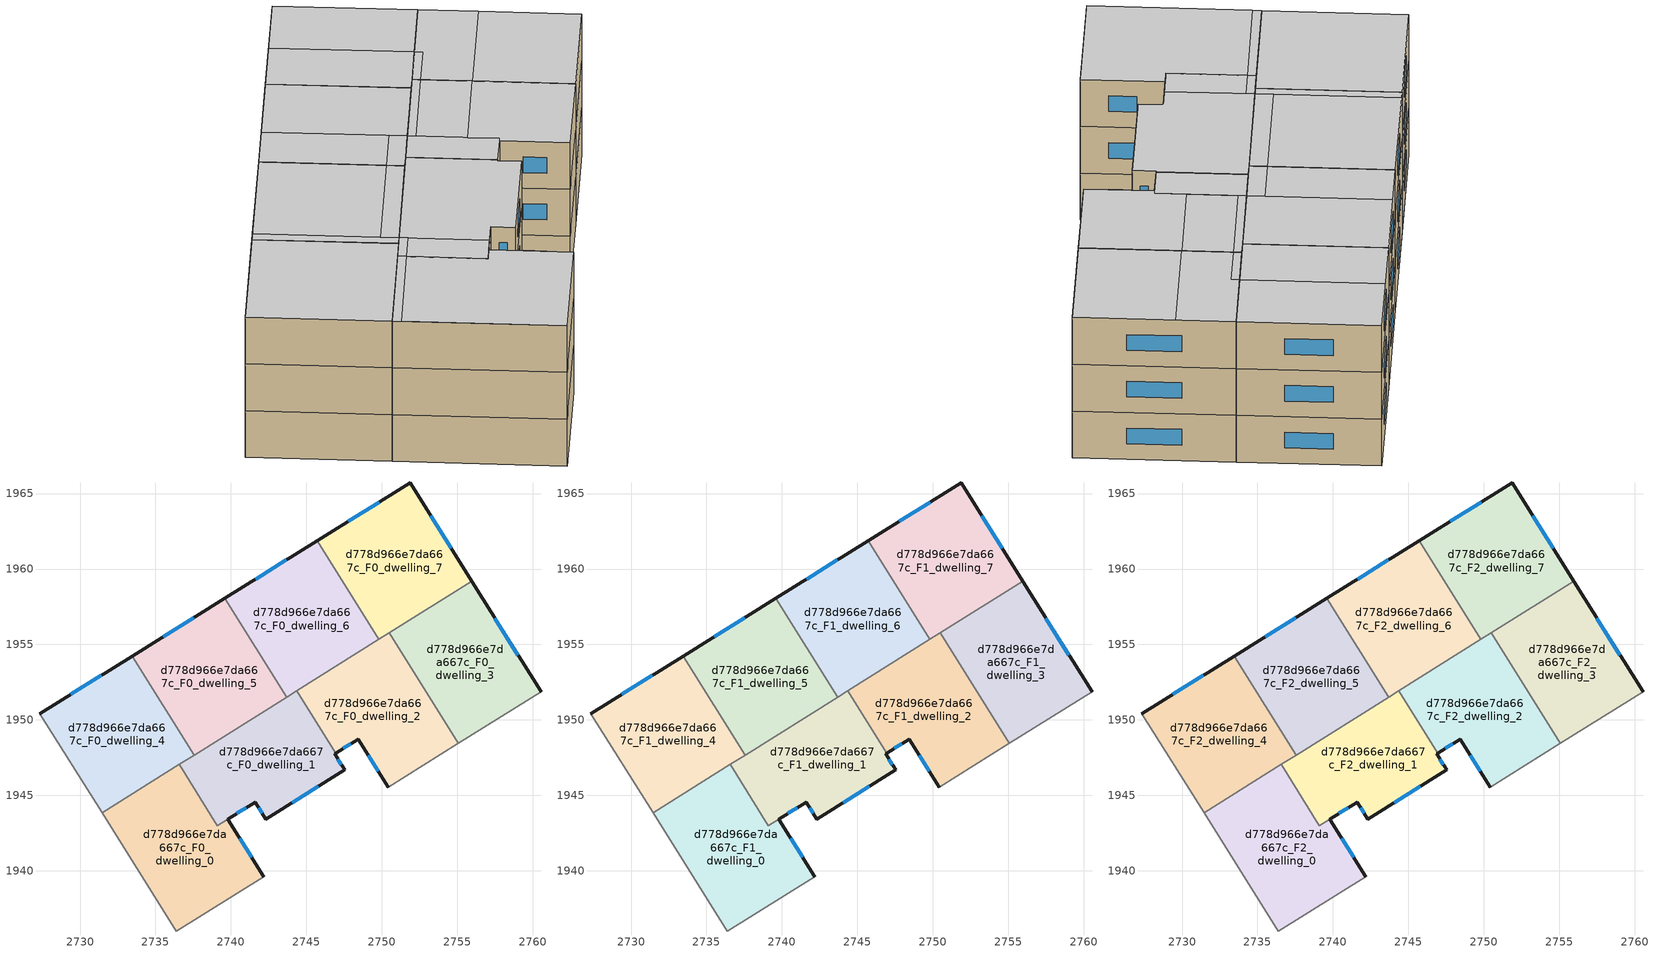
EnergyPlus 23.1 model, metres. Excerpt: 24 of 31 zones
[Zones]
d778d966e7da667c_F0_dwelling_0
 floor ground (EU_floor_Construction): 2739.8,1943.42 2742.18,1939.61 2736.38,1936 2731.47,1943.85 2736.57,1947.04 2739.11,1942.99 z0
 wall outside (EU_wall_Construction): 2742.18,1939.61 2739.8,1943.42 z0:3
 wall adiabatic (EU_wall_Construction): 2731.47,1943.85 2736.38,1936 2742.18,1939.61 z0:3
 wall to d778d966e7da667c_F0_dwelling_1 (EU_wall_Construction): 2739.8,1943.42 2739.11,1942.99 2736.57,1947.04 z0:3
 wall to d778d966e7da667c_F0_dwelling_4 (EU_wall_Construction): 2736.57,1947.04 2731.47,1943.85 z0:3
 window (EU_Window_Construction): 2741.39,1940.88 2740.59,1942.15 z1:2
d778d966e7da667c_F0_dwelling_1
 floor ground (EU_floor_Construction): 2744.36,1951.92 2746.95,1947.79 2746.87,1947.75 2747.54,1946.68 2742.31,1943.42 2741.61,1944.55 2739.11,1942.99 2736.57,1947.04 z0
 wall outside (EU_wall_Construction): 2739.8,1943.42 2741.61,1944.55 2742.31,1943.42 2747.54,1946.68 2746.87,1947.75 2746.95,1947.79 z0:3
 wall to d778d966e7da667c_F0_dwelling_2 (EU_wall_Construction): 2746.95,1947.79 2744.36,1951.92 z0:3
 wall to d778d966e7da667c_F0_dwelling_5 (EU_wall_Construction): 2743.69,1951.5 2737.57,1947.67 z0:3
 wall to d778d966e7da667c_F0_dwelling_4 (EU_wall_Construction): 2737.57,1947.67 2736.57,1947.04 z0:3
 wall to d778d966e7da667c_F0_dwelling_6 (EU_wall_Construction): 2744.36,1951.92 2743.69,1951.5 z0:3
 window (EU_Window_Construction): 2747.32,1947.03 2747.1,1947.39 / 2744.06,1944.51 2745.8,1945.59 / 2741.84,1944.18 2742.08,1943.8 / 2740.4,1943.8 2741.01,1944.18 z1:2
d778d966e7da667c_F0_dwelling_2
 floor ground (EU_floor_Construction): 2750.49,1955.76 2755.08,1948.44 2750.43,1945.55 2748.44,1948.72 2746.95,1947.79 2744.36,1951.92 z0
 wall outside (EU_wall_Construction): 2746.95,1947.79 2748.44,1948.72 2750.43,1945.55 z0:3
 wall to d778d966e7da667c_F0_dwelling_3 (EU_wall_Construction): 2755.08,1948.44 2750.49,1955.76 z0:3
 wall adiabatic (EU_wall_Construction): 2750.43,1945.55 2755.08,1948.44 z0:3
 wall to d778d966e7da667c_F0_dwelling_6 (EU_wall_Construction): 2749.82,1955.34 2744.36,1951.92 z0:3
 wall to d778d966e7da667c_F0_dwelling_7 (EU_wall_Construction): 2750.49,1955.76 2749.82,1955.34 z0:3
 window (EU_Window_Construction): 2749.11,1947.67 2749.77,1946.61 / 2747.44,1948.1 2747.94,1948.41 z1:2
d778d966e7da667c_F0_dwelling_3
 floor ground (EU_floor_Construction): 2755.97,1959.19 2760.56,1951.85 2755.08,1948.44 2750.49,1955.76 z0
 wall outside (EU_wall_Construction): 2760.56,1951.85 2755.97,1959.19 z0:3
 wall adiabatic (EU_wall_Construction): 2755.08,1948.44 2760.56,1951.85 z0:3
 wall to d778d966e7da667c_F0_dwelling_7 (EU_wall_Construction): 2755.97,1959.19 2750.49,1955.76 z0:3
 window (EU_Window_Construction): 2759.03,1954.29 2757.5,1956.74 z1:2
d778d966e7da667c_F0_dwelling_4
 floor ground (EU_floor_Construction): 2733.46,1954.23 2737.57,1947.67 2731.47,1943.85 2727.35,1950.42 z0
 wall outside (EU_wall_Construction): 2733.46,1954.23 2727.35,1950.42 z0:3
 wall adiabatic (EU_wall_Construction): 2727.35,1950.42 2731.47,1943.85 z0:3
 wall to d778d966e7da667c_F0_dwelling_5 (EU_wall_Construction): 2737.57,1947.67 2733.46,1954.23 z0:3
 window (EU_Window_Construction): 2731.42,1952.96 2729.39,1951.69 z1:2
d778d966e7da667c_F0_dwelling_5
 floor ground (EU_floor_Construction): 2739.59,1958.05 2743.69,1951.5 2737.57,1947.67 2733.46,1954.23 z0
 wall outside (EU_wall_Construction): 2739.59,1958.05 2733.46,1954.23 z0:3
 wall to d778d966e7da667c_F0_dwelling_6 (EU_wall_Construction): 2743.69,1951.5 2739.59,1958.05 z0:3
 window (EU_Window_Construction): 2737.55,1956.78 2735.5,1955.5 z1:2
d778d966e7da667c_F0_dwelling_6
 floor ground (EU_floor_Construction): 2745.73,1961.87 2749.82,1955.34 2743.69,1951.5 2739.59,1958.05 z0
 wall outside (EU_wall_Construction): 2745.73,1961.87 2739.59,1958.05 z0:3
 wall to d778d966e7da667c_F0_dwelling_7 (EU_wall_Construction): 2749.82,1955.34 2745.73,1961.87 z0:3
 window (EU_Window_Construction): 2743.68,1960.6 2741.63,1959.32 z1:2
d778d966e7da667c_F0_dwelling_7
 floor ground (EU_floor_Construction): 2751.88,1965.71 2755.97,1959.19 2749.82,1955.34 2745.73,1961.87 z0
 wall outside (EU_wall_Construction): 2755.97,1959.19 2751.88,1965.71 2745.73,1961.87 z0:3
 window (EU_Window_Construction): 2749.83,1964.43 2747.78,1963.15 / 2754.6,1961.36 2753.24,1963.53 z1:2
d778d966e7da667c_F1_dwelling_0
 floor to d778d966e7da667c_F0_dwelling_0 (EU_floor_Construction): 2739.8,1943.42 2742.18,1939.61 2736.38,1936 2731.47,1943.85 2736.57,1947.04 2739.11,1942.99 z3
 wall outside (EU_wall_Construction): 2742.18,1939.61 2739.8,1943.42 z3:6
 wall adiabatic (EU_wall_Construction): 2731.47,1943.85 2736.38,1936 2742.18,1939.61 z3:6
 wall to d778d966e7da667c_F1_dwelling_1 (EU_wall_Construction): 2739.8,1943.42 2739.11,1942.99 2736.57,1947.04 z3:6
 wall to d778d966e7da667c_F1_dwelling_4 (EU_wall_Construction): 2736.57,1947.04 2731.47,1943.85 z3:6
 window (EU_Window_Construction): 2741.39,1940.88 2740.59,1942.15 z4:5
d778d966e7da667c_F1_dwelling_1
 floor to d778d966e7da667c_F0_dwelling_1 (EU_floor_Construction): 2744.36,1951.92 2746.95,1947.79 2746.87,1947.75 2747.54,1946.68 2742.31,1943.42 2741.61,1944.55 2739.11,1942.99 2736.57,1947.04 z3
 wall outside (EU_wall_Construction): 2739.8,1943.42 2741.61,1944.55 2742.31,1943.42 2747.54,1946.68 2746.87,1947.75 2746.95,1947.79 z3:6
 wall to d778d966e7da667c_F1_dwelling_2 (EU_wall_Construction): 2746.95,1947.79 2744.36,1951.92 z3:6
 wall to d778d966e7da667c_F1_dwelling_5 (EU_wall_Construction): 2743.69,1951.5 2737.57,1947.67 z3:6
 wall to d778d966e7da667c_F1_dwelling_4 (EU_wall_Construction): 2737.57,1947.67 2736.57,1947.04 z3:6
 wall to d778d966e7da667c_F1_dwelling_6 (EU_wall_Construction): 2744.36,1951.92 2743.69,1951.5 z3:6
 window (EU_Window_Construction): 2747.32,1947.03 2747.1,1947.39 / 2744.06,1944.51 2745.8,1945.59 / 2741.84,1944.18 2742.08,1943.8 / 2740.4,1943.8 2741.01,1944.18 z4:5
d778d966e7da667c_F1_dwelling_2
 floor to d778d966e7da667c_F0_dwelling_2 (EU_floor_Construction): 2750.49,1955.76 2755.08,1948.44 2750.43,1945.55 2748.44,1948.72 2746.95,1947.79 2744.36,1951.92 z3
 wall outside (EU_wall_Construction): 2746.95,1947.79 2748.44,1948.72 2750.43,1945.55 z3:6
 wall to d778d966e7da667c_F1_dwelling_3 (EU_wall_Construction): 2755.08,1948.44 2750.49,1955.76 z3:6
 wall adiabatic (EU_wall_Construction): 2750.43,1945.55 2755.08,1948.44 z3:6
 wall to d778d966e7da667c_F1_dwelling_6 (EU_wall_Construction): 2749.82,1955.34 2744.36,1951.92 z3:6
 wall to d778d966e7da667c_F1_dwelling_7 (EU_wall_Construction): 2750.49,1955.76 2749.82,1955.34 z3:6
 window (EU_Window_Construction): 2749.11,1947.67 2749.77,1946.61 / 2747.44,1948.1 2747.94,1948.41 z4:5
d778d966e7da667c_F1_dwelling_3
 floor to d778d966e7da667c_F0_dwelling_3 (EU_floor_Construction): 2755.97,1959.19 2760.56,1951.85 2755.08,1948.44 2750.49,1955.76 z3
 wall outside (EU_wall_Construction): 2760.56,1951.85 2755.97,1959.19 z3:6
 wall adiabatic (EU_wall_Construction): 2755.08,1948.44 2760.56,1951.85 z3:6
 wall to d778d966e7da667c_F1_dwelling_7 (EU_wall_Construction): 2755.97,1959.19 2750.49,1955.76 z3:6
 window (EU_Window_Construction): 2759.03,1954.29 2757.5,1956.74 z4:5
d778d966e7da667c_F1_dwelling_4
 floor to d778d966e7da667c_F0_dwelling_4 (EU_floor_Construction): 2733.46,1954.23 2737.57,1947.67 2731.47,1943.85 2727.35,1950.42 z3
 wall outside (EU_wall_Construction): 2733.46,1954.23 2727.35,1950.42 z3:6
 wall adiabatic (EU_wall_Construction): 2727.35,1950.42 2731.47,1943.85 z3:6
 wall to d778d966e7da667c_F1_dwelling_5 (EU_wall_Construction): 2737.57,1947.67 2733.46,1954.23 z3:6
 window (EU_Window_Construction): 2731.42,1952.96 2729.39,1951.69 z4:5
d778d966e7da667c_F1_dwelling_5
 floor to d778d966e7da667c_F0_dwelling_5 (EU_floor_Construction): 2739.59,1958.05 2743.69,1951.5 2737.57,1947.67 2733.46,1954.23 z3
 wall outside (EU_wall_Construction): 2739.59,1958.05 2733.46,1954.23 z3:6
 wall to d778d966e7da667c_F1_dwelling_6 (EU_wall_Construction): 2743.69,1951.5 2739.59,1958.05 z3:6
 window (EU_Window_Construction): 2737.55,1956.78 2735.5,1955.5 z4:5
d778d966e7da667c_F1_dwelling_6
 floor to d778d966e7da667c_F0_dwelling_6 (EU_floor_Construction): 2745.73,1961.87 2749.82,1955.34 2743.69,1951.5 2739.59,1958.05 z3
 wall outside (EU_wall_Construction): 2745.73,1961.87 2739.59,1958.05 z3:6
 wall to d778d966e7da667c_F1_dwelling_7 (EU_wall_Construction): 2749.82,1955.34 2745.73,1961.87 z3:6
 window (EU_Window_Construction): 2743.68,1960.6 2741.63,1959.32 z4:5
d778d966e7da667c_F1_dwelling_7
 floor to d778d966e7da667c_F0_dwelling_7 (EU_floor_Construction): 2751.88,1965.71 2755.97,1959.19 2749.82,1955.34 2745.73,1961.87 z3
 wall outside (EU_wall_Construction): 2755.97,1959.19 2751.88,1965.71 2745.73,1961.87 z3:6
 window (EU_Window_Construction): 2749.83,1964.43 2747.78,1963.15 / 2754.6,1961.36 2753.24,1963.53 z4:5
d778d966e7da667c_F2_dwelling_0
 floor to d778d966e7da667c_F1_dwelling_0 (EU_floor_Construction): 2739.8,1943.42 2742.18,1939.61 2736.38,1936 2731.47,1943.85 2736.57,1947.04 2739.11,1942.99 z6
 wall outside (EU_wall_Construction): 2742.18,1939.61 2739.8,1943.42 z6:9
 wall adiabatic (EU_wall_Construction): 2731.47,1943.85 2736.38,1936 2742.18,1939.61 z6:9
 wall to d778d966e7da667c_F2_dwelling_1 (EU_wall_Construction): 2739.8,1943.42 2739.11,1942.99 2736.57,1947.04 z6:9
 wall to d778d966e7da667c_F2_dwelling_4 (EU_wall_Construction): 2736.57,1947.04 2731.47,1943.85 z6:9
 window (EU_Window_Construction): 2741.39,1940.88 2740.59,1942.15 z7:8
 ceiling to d778d966e7da667c_F3_dwelling_1 (EU_floor_Construction): 2742.18,1939.61 2739.8,1943.42 2739.11,1942.99 2736.84,1946.62 2731.73,1943.43 2736.38,1936 z9
 ceiling adiabatic (EU_roof_Construction): 2736.84,1946.62 2736.57,1947.04 2731.47,1943.85 2731.73,1943.43 z9
d778d966e7da667c_F2_dwelling_1
 floor to d778d966e7da667c_F1_dwelling_1 (EU_floor_Construction): 2744.36,1951.92 2746.95,1947.79 2746.87,1947.75 2747.54,1946.68 2742.31,1943.42 2741.61,1944.55 2739.11,1942.99 2736.57,1947.04 z6
 wall outside (EU_wall_Construction): 2739.8,1943.42 2741.61,1944.55 2742.31,1943.42 2747.54,1946.68 2746.87,1947.75 2746.95,1947.79 z6:9
 wall to d778d966e7da667c_F2_dwelling_2 (EU_wall_Construction): 2746.95,1947.79 2744.36,1951.92 z6:9
 wall to d778d966e7da667c_F2_dwelling_5 (EU_wall_Construction): 2743.69,1951.5 2737.57,1947.67 z6:9
 wall to d778d966e7da667c_F2_dwelling_4 (EU_wall_Construction): 2737.57,1947.67 2736.57,1947.04 z6:9
 wall to d778d966e7da667c_F2_dwelling_6 (EU_wall_Construction): 2744.36,1951.92 2743.69,1951.5 z6:9
 window (EU_Window_Construction): 2747.32,1947.03 2747.1,1947.39 / 2744.06,1944.51 2745.8,1945.59 / 2741.84,1944.18 2742.08,1943.8 / 2740.4,1943.8 2741.01,1944.18 z7:8
 ceiling to d778d966e7da667c_F3_dwelling_3 (EU_floor_Construction): 2747.54,1946.68 2746.87,1947.75 2746.95,1947.79 2744.36,1951.92 2738.02,1947.95 2740.56,1943.9 2741.61,1944.55 2742.31,1943.42 z9
 ceiling to d778d966e7da667c_F3_dwelling_1 (EU_floor_Construction): 2740.56,1943.9 2738.29,1947.53 2736.84,1946.62 2739.11,1942.99 z9
 ceiling adiabatic (EU_roof_Construction): 2738.29,1947.53 2738.02,1947.95 2736.57,1947.04 2736.84,1946.62 z9
d778d966e7da667c_F2_dwelling_2
 floor to d778d966e7da667c_F1_dwelling_2 (EU_floor_Construction): 2750.49,1955.76 2755.08,1948.44 2750.43,1945.55 2748.44,1948.72 2746.95,1947.79 2744.36,1951.92 z6
 wall outside (EU_wall_Construction): 2746.95,1947.79 2748.44,1948.72 2750.43,1945.55 z6:9
 wall to d778d966e7da667c_F2_dwelling_3 (EU_wall_Construction): 2755.08,1948.44 2750.49,1955.76 z6:9
 wall adiabatic (EU_wall_Construction): 2750.43,1945.55 2755.08,1948.44 z6:9
 wall to d778d966e7da667c_F2_dwelling_6 (EU_wall_Construction): 2749.82,1955.34 2744.36,1951.92 z6:9
 wall to d778d966e7da667c_F2_dwelling_7 (EU_wall_Construction): 2750.49,1955.76 2749.82,1955.34 z6:9
 window (EU_Window_Construction): 2749.11,1947.67 2749.77,1946.61 / 2747.44,1948.1 2747.94,1948.41 z7:8
 ceiling to d778d966e7da667c_F3_dwelling_6 (EU_floor_Construction): 2755.08,1948.44 2752.19,1953.06 2747.73,1950.27 2748.63,1948.84 2748.44,1948.72 2750.43,1945.55 z9
 ceiling to d778d966e7da667c_F3_dwelling_3 (EU_floor_Construction): 2748.63,1948.84 2746.04,1952.97 2744.36,1951.92 2746.95,1947.79 z9
 ceiling to d778d966e7da667c_F3_dwelling_5 (EU_floor_Construction): 2752.19,1953.06 2750.74,1955.37 2746.29,1952.58 2747.73,1950.27 z9
 ceiling to d778d966e7da667c_F3_dwelling_4 (EU_floor_Construction): 2750.74,1955.37 2750.49,1955.76 2746.04,1952.97 2746.29,1952.58 z9
d778d966e7da667c_F2_dwelling_3
 floor to d778d966e7da667c_F1_dwelling_3 (EU_floor_Construction): 2755.97,1959.19 2760.56,1951.85 2755.08,1948.44 2750.49,1955.76 z6
 wall outside (EU_wall_Construction): 2760.56,1951.85 2755.97,1959.19 z6:9
 wall adiabatic (EU_wall_Construction): 2755.08,1948.44 2760.56,1951.85 z6:9
 wall to d778d966e7da667c_F2_dwelling_7 (EU_wall_Construction): 2755.97,1959.19 2750.49,1955.76 z6:9
 window (EU_Window_Construction): 2759.03,1954.29 2757.5,1956.74 z7:8
 ceiling to d778d966e7da667c_F3_dwelling_5 (EU_floor_Construction): 2757.66,1956.48 2755.97,1959.19 2752.66,1957.12 2752.9,1956.72 2750.74,1955.37 2752.19,1953.06 z9
 ceiling to d778d966e7da667c_F3_dwelling_6 (EU_floor_Construction): 2760.56,1951.85 2757.66,1956.48 2752.19,1953.06 2755.08,1948.44 z9
 ceiling to d778d966e7da667c_F3_dwelling_4 (EU_floor_Construction): 2752.9,1956.72 2752.66,1957.12 2750.49,1955.76 2750.74,1955.37 z9
d778d966e7da667c_F2_dwelling_4
 floor to d778d966e7da667c_F1_dwelling_4 (EU_floor_Construction): 2733.46,1954.23 2737.57,1947.67 2731.47,1943.85 2727.35,1950.42 z6
 wall outside (EU_wall_Construction): 2733.46,1954.23 2727.35,1950.42 z6:9
 wall adiabatic (EU_wall_Construction): 2727.35,1950.42 2731.47,1943.85 z6:9
 wall to d778d966e7da667c_F2_dwelling_5 (EU_wall_Construction): 2737.57,1947.67 2733.46,1954.23 z6:9
 window (EU_Window_Construction): 2731.42,1952.96 2729.39,1951.69 z7:8
 ceiling adiabatic (EU_roof_Construction): 2737.57,1947.67 2733.46,1954.23 2727.35,1950.42 2731.47,1943.85 z9
d778d966e7da667c_F2_dwelling_5
 floor to d778d966e7da667c_F1_dwelling_5 (EU_floor_Construction): 2739.59,1958.05 2743.69,1951.5 2737.57,1947.67 2733.46,1954.23 z6
 wall outside (EU_wall_Construction): 2739.59,1958.05 2733.46,1954.23 z6:9
 wall to d778d966e7da667c_F2_dwelling_6 (EU_wall_Construction): 2743.69,1951.5 2739.59,1958.05 z6:9
 window (EU_Window_Construction): 2737.55,1956.78 2735.5,1955.5 z7:8
 ceiling to d778d966e7da667c_F3_dwelling_2 (EU_floor_Construction): 2743.17,1952.34 2739.59,1958.05 2733.92,1954.51 2737.5,1948.79 z9
 ceiling to d778d966e7da667c_F3_dwelling_3 (EU_floor_Construction): 2743.69,1951.5 2743.17,1952.34 2737.5,1948.79 2738.02,1947.95 z9
 ceiling to d778d966e7da667c_F3_dwelling_0 (EU_floor_Construction): 2738.02,1947.95 2733.92,1954.51 2733.46,1954.23 2737.57,1947.67 z9
d778d966e7da667c_F2_dwelling_6
 floor to d778d966e7da667c_F1_dwelling_6 (EU_floor_Construction): 2745.73,1961.87 2749.82,1955.34 2743.69,1951.5 2739.59,1958.05 z6
 wall outside (EU_wall_Construction): 2745.73,1961.87 2739.59,1958.05 z6:9
 wall to d778d966e7da667c_F2_dwelling_7 (EU_wall_Construction): 2749.82,1955.34 2745.73,1961.87 z6:9
 window (EU_Window_Construction): 2743.68,1960.6 2741.63,1959.32 z7:8
 ceiling to d778d966e7da667c_F3_dwelling_4 (EU_floor_Construction): 2749.82,1955.34 2745.73,1961.87 2741.94,1959.51 2746.04,1952.97 z9
 ceiling to d778d966e7da667c_F3_dwelling_2 (EU_floor_Construction): 2745.52,1953.81 2741.94,1959.51 2739.59,1958.05 2743.17,1952.34 z9
 ceiling to d778d966e7da667c_F3_dwelling_3 (EU_floor_Construction): 2746.04,1952.97 2745.52,1953.81 2743.17,1952.34 2743.69,1951.5 z9
d778d966e7da667c_F2_dwelling_7
 floor to d778d966e7da667c_F1_dwelling_7 (EU_floor_Construction): 2751.88,1965.71 2755.97,1959.19 2749.82,1955.34 2745.73,1961.87 z6
 wall outside (EU_wall_Construction): 2755.97,1959.19 2751.88,1965.71 2745.73,1961.87 z6:9
 window (EU_Window_Construction): 2749.83,1964.43 2747.78,1963.15 / 2754.6,1961.36 2753.24,1963.53 z7:8
 ceiling to d778d966e7da667c_F3_dwelling_5 (EU_floor_Construction): 2755.96,1959.19 2751.88,1965.71 2748.57,1963.64 2752.66,1957.12 z9
 ceiling to d778d966e7da667c_F3_dwelling_4 (EU_floor_Construction): 2752.66,1957.12 2748.57,1963.64 2745.73,1961.87 2749.82,1955.34 z9
[Building]
EU S2 Campaign: North Axis=0; Terrain=City; Solar Distribution=FullExterior
[Site:Location]
Budapest.Ferenc.Liszt.Intl.AP: Latitude=47.437; Longitude=19.256; Time Zone=1; Elevation=185
[SizingPeriod:WeatherFileDays]
AnnualSizingPeriod: Begin Month=1; Begin Day of Month=1; End Month=12; End Day of Month=31; Day of Week for Start Day=Monday; Use Weather File Daylight Saving Period=No; Use Weather File Rain and Snow Indicators=No
[MATERIAL]
EU_InternalMass_Material: Roughness=MediumRough; Thickness=0.1; Conductivity=1; Density=1800; Specific Heat=900; Thermal Absorptance=0.9; Solar Absorptance=0.7; Visible Absorptance=0.7
[MATERIAL:NOMASS] Roughness=MediumRough; Thermal Absorptance=0.9; Solar Absorptance=0.7; Visible Absorptance=0.7
Name | Thermal Resistance
EU_wall_NoMass | 0.893917
EU_roof_NoMass | 1.41085
EU_floor_NoMass | 0.993241
[WINDOWMATERIAL:SIMPLEGLAZINGSYSTEM]
EU_Window_SimpleGlazing: UFactor=3.26652; Solar Heat Gain Coefficient=0.75; Visible Transmittance=0.75
[CONSTRUCTION]
EU_wall_Construction: EU_wall_NoMass
EU_roof_Construction: EU_roof_NoMass
EU_floor_Construction: EU_floor_NoMass
EU_Window_Construction: EU_Window_SimpleGlazing
EU_InternalMass_Construction: EU_InternalMass_Material
[ZONE] Type=1; Multiplier=1; Ceiling Height=autocalculate; Floor Area=autocalculate; Part of Total Floor Area=Yes
Name | Volume
d778d966e7da667c_F0_dwelling_0; d778d966e7da667c_F1_dwelling_0; d778d966e7da667c_F2_dwelling_0 | 178.377
d778d966e7da667c_F0_dwelling_1; d778d966e7da667c_F1_dwelling_1; d778d966e7da667c_F2_dwelling_1 | 156.594
d778d966e7da667c_F0_dwelling_2; d778d966e7da667c_F1_dwelling_2; d778d966e7da667c_F2_dwelling_2 | 167.479
d778d966e7da667c_F0_dwelling_3; d778d966e7da667c_F1_dwelling_3; d778d966e7da667c_F2_dwelling_3 | 167.483
d778d966e7da667c_F0_dwelling_4; d778d966e7da667c_F1_dwelling_4; d778d966e7da667c_F2_dwelling_4 | 167.491
d778d966e7da667c_F0_dwelling_5; d778d966e7da667c_F1_dwelling_5; d778d966e7da667c_F2_dwelling_5 | 167.481
d778d966e7da667c_F0_dwelling_6; d778d966e7da667c_F1_dwelling_6; d778d966e7da667c_F2_dwelling_6 | 167.494
d778d966e7da667c_F0_dwelling_7; d778d966e7da667c_F1_dwelling_7; d778d966e7da667c_F2_dwelling_7 | 167.499
[INTERNALMASS] Construction=EU_InternalMass_Construction
Name | Zone or ZoneList | Surface Area
d778d966e7da667c_F0_dwelling_0_EU_InternalMass | d778d966e7da667c_F0_dwelling_0 | 59.4637
d778d966e7da667c_F0_dwelling_1_EU_InternalMass | d778d966e7da667c_F0_dwelling_1 | 52.1957
d778d966e7da667c_F0_dwelling_2_EU_InternalMass | d778d966e7da667c_F0_dwelling_2 | 55.8264
d778d966e7da667c_F0_dwelling_3_EU_InternalMass | d778d966e7da667c_F0_dwelling_3 | 55.8277
d778d966e7da667c_F0_dwelling_4_EU_InternalMass | d778d966e7da667c_F0_dwelling_4 | 55.8304
d778d966e7da667c_F0_dwelling_5_EU_InternalMass | d778d966e7da667c_F0_dwelling_5 | 55.8272
d778d966e7da667c_F0_dwelling_6_EU_InternalMass | d778d966e7da667c_F0_dwelling_6 | 55.8314
d778d966e7da667c_F0_dwelling_7_EU_InternalMass | d778d966e7da667c_F0_dwelling_7 | 55.8327
d778d966e7da667c_F1_dwelling_0_EU_InternalMass | d778d966e7da667c_F1_dwelling_0 | 59.4637
d778d966e7da667c_F1_dwelling_1_EU_InternalMass | d778d966e7da667c_F1_dwelling_1 | 52.1957
d778d966e7da667c_F1_dwelling_2_EU_InternalMass | d778d966e7da667c_F1_dwelling_2 | 55.8264
d778d966e7da667c_F1_dwelling_3_EU_InternalMass | d778d966e7da667c_F1_dwelling_3 | 55.8277
d778d966e7da667c_F1_dwelling_4_EU_InternalMass | d778d966e7da667c_F1_dwelling_4 | 55.8304
d778d966e7da667c_F1_dwelling_5_EU_InternalMass | d778d966e7da667c_F1_dwelling_5 | 55.8272
d778d966e7da667c_F1_dwelling_6_EU_InternalMass | d778d966e7da667c_F1_dwelling_6 | 55.8314
d778d966e7da667c_F1_dwelling_7_EU_InternalMass | d778d966e7da667c_F1_dwelling_7 | 55.8327
d778d966e7da667c_F2_dwelling_0_EU_InternalMass | d778d966e7da667c_F2_dwelling_0 | 59.4637
d778d966e7da667c_F2_dwelling_1_EU_InternalMass | d778d966e7da667c_F2_dwelling_1 | 52.1957
d778d966e7da667c_F2_dwelling_2_EU_InternalMass | d778d966e7da667c_F2_dwelling_2 | 55.8264
d778d966e7da667c_F2_dwelling_3_EU_InternalMass | d778d966e7da667c_F2_dwelling_3 | 55.8277
d778d966e7da667c_F2_dwelling_4_EU_InternalMass | d778d966e7da667c_F2_dwelling_4 | 55.8304
d778d966e7da667c_F2_dwelling_5_EU_InternalMass | d778d966e7da667c_F2_dwelling_5 | 55.8272
d778d966e7da667c_F2_dwelling_6_EU_InternalMass | d778d966e7da667c_F2_dwelling_6 | 55.8314
d778d966e7da667c_F2_dwelling_7_EU_InternalMass | d778d966e7da667c_F2_dwelling_7 | 55.8327
[OTHEREQUIPMENT] Fuel Type=Electricity; Design Level Calculation Method=Watts/Area; Power per Zone Floor Area=1; Fraction Latent=0; Fraction Radiant=0; Fraction Lost=0; Carbon Dioxide Generation Rate=0; EndUse Subcategory=EU_Step8_InternalGains
Name | Zone or ZoneList or Space or SpaceList | Schedule
EU_Step8_InternalGain_d778d966e7da667c_F0_dwelling_0_f000 | d778d966e7da667c_F0_dwelling_0 | EU_Step8_GainSchedule_d778d966e7da667c_F0_dwelling_0_f000
EU_Step8_InternalGain_d778d966e7da667c_F0_dwelling_1_f000 | d778d966e7da667c_F0_dwelling_1 | EU_Step8_GainSchedule_d778d966e7da667c_F0_dwelling_1_f000
EU_Step8_InternalGain_d778d966e7da667c_F0_dwelling_2_f000 | d778d966e7da667c_F0_dwelling_2 | EU_Step8_GainSchedule_d778d966e7da667c_F0_dwelling_2_f000
EU_Step8_InternalGain_d778d966e7da667c_F0_dwelling_3_f000 | d778d966e7da667c_F0_dwelling_3 | EU_Step8_GainSchedule_d778d966e7da667c_F0_dwelling_3_f000
EU_Step8_InternalGain_d778d966e7da667c_F0_dwelling_4_f000 | d778d966e7da667c_F0_dwelling_4 | EU_Step8_GainSchedule_d778d966e7da667c_F0_dwelling_4_f000
EU_Step8_InternalGain_d778d966e7da667c_F0_dwelling_5_f000 | d778d966e7da667c_F0_dwelling_5 | EU_Step8_GainSchedule_d778d966e7da667c_F0_dwelling_5_f000
EU_Step8_InternalGain_d778d966e7da667c_F0_dwelling_6_f000 | d778d966e7da667c_F0_dwelling_6 | EU_Step8_GainSchedule_d778d966e7da667c_F0_dwelling_6_f000
EU_Step8_InternalGain_d778d966e7da667c_F0_dwelling_7_f000 | d778d966e7da667c_F0_dwelling_7 | EU_Step8_GainSchedule_d778d966e7da667c_F0_dwelling_7_f000
EU_Step8_InternalGain_d778d966e7da667c_F1_dwelling_0_f000 | d778d966e7da667c_F1_dwelling_0 | EU_Step8_GainSchedule_d778d966e7da667c_F1_dwelling_0_f000
EU_Step8_InternalGain_d778d966e7da667c_F1_dwelling_1_f000 | d778d966e7da667c_F1_dwelling_1 | EU_Step8_GainSchedule_d778d966e7da667c_F1_dwelling_1_f000
EU_Step8_InternalGain_d778d966e7da667c_F1_dwelling_2_f000 | d778d966e7da667c_F1_dwelling_2 | EU_Step8_GainSchedule_d778d966e7da667c_F1_dwelling_2_f000
EU_Step8_InternalGain_d778d966e7da667c_F1_dwelling_3_f000 | d778d966e7da667c_F1_dwelling_3 | EU_Step8_GainSchedule_d778d966e7da667c_F1_dwelling_3_f000
EU_Step8_InternalGain_d778d966e7da667c_F1_dwelling_4_f000 | d778d966e7da667c_F1_dwelling_4 | EU_Step8_GainSchedule_d778d966e7da667c_F1_dwelling_4_f000
EU_Step8_InternalGain_d778d966e7da667c_F1_dwelling_5_f000 | d778d966e7da667c_F1_dwelling_5 | EU_Step8_GainSchedule_d778d966e7da667c_F1_dwelling_5_f000
EU_Step8_InternalGain_d778d966e7da667c_F1_dwelling_6_f000 | d778d966e7da667c_F1_dwelling_6 | EU_Step8_GainSchedule_d778d966e7da667c_F1_dwelling_6_f000
EU_Step8_InternalGain_d778d966e7da667c_F1_dwelling_7_f000 | d778d966e7da667c_F1_dwelling_7 | EU_Step8_GainSchedule_d778d966e7da667c_F1_dwelling_7_f000
EU_Step8_InternalGain_d778d966e7da667c_F2_dwelling_0_f000 | d778d966e7da667c_F2_dwelling_0 | EU_Step8_GainSchedule_d778d966e7da667c_F2_dwelling_0_f000
EU_Step8_InternalGain_d778d966e7da667c_F2_dwelling_1_f000 | d778d966e7da667c_F2_dwelling_1 | EU_Step8_GainSchedule_d778d966e7da667c_F2_dwelling_1_f000
EU_Step8_InternalGain_d778d966e7da667c_F2_dwelling_2_f000 | d778d966e7da667c_F2_dwelling_2 | EU_Step8_GainSchedule_d778d966e7da667c_F2_dwelling_2_f000
EU_Step8_InternalGain_d778d966e7da667c_F2_dwelling_3_f000 | d778d966e7da667c_F2_dwelling_3 | EU_Step8_GainSchedule_d778d966e7da667c_F2_dwelling_3_f000
EU_Step8_InternalGain_d778d966e7da667c_F2_dwelling_4_f000 | d778d966e7da667c_F2_dwelling_4 | EU_Step8_GainSchedule_d778d966e7da667c_F2_dwelling_4_f000
EU_Step8_InternalGain_d778d966e7da667c_F2_dwelling_5_f000 | d778d966e7da667c_F2_dwelling_5 | EU_Step8_GainSchedule_d778d966e7da667c_F2_dwelling_5_f000
EU_Step8_InternalGain_d778d966e7da667c_F2_dwelling_6_f000 | d778d966e7da667c_F2_dwelling_6 | EU_Step8_GainSchedule_d778d966e7da667c_F2_dwelling_6_f000
EU_Step8_InternalGain_d778d966e7da667c_F2_dwelling_7_f000 | d778d966e7da667c_F2_dwelling_7 | EU_Step8_GainSchedule_d778d966e7da667c_F2_dwelling_7_f000
[ZONEVENTILATION:DESIGNFLOWRATE] Schedule=EU_AlwaysOn; Design Flow Rate Calculation Method=AirChanges/Hour; Air Changes per Hour=0.71595; Ventilation Type=Natural; Fan Pressure Rise=0; Fan Total Efficiency=1; Constant Term Coefficient=1; Temperature Term Coefficient=0; Velocity Term Coefficient=0; Velocity Squared Term Coefficient=0; Minimum Indoor Temperature=-100; Maximum Indoor Temperature=100; Delta Temperature=-100; Minimum Outdoor Temperature=-100; Maximum Outdoor Temperature=100; Maximum Wind Speed=40
Name | Zone or ZoneList or Space or SpaceList
EU_ConstantAir_d778d966e7da667c_F0_dwelling_0 | d778d966e7da667c_F0_dwelling_0
EU_ConstantAir_d778d966e7da667c_F0_dwelling_1 | d778d966e7da667c_F0_dwelling_1
EU_ConstantAir_d778d966e7da667c_F0_dwelling_2 | d778d966e7da667c_F0_dwelling_2
EU_ConstantAir_d778d966e7da667c_F0_dwelling_3 | d778d966e7da667c_F0_dwelling_3
EU_ConstantAir_d778d966e7da667c_F0_dwelling_4 | d778d966e7da667c_F0_dwelling_4
EU_ConstantAir_d778d966e7da667c_F0_dwelling_5 | d778d966e7da667c_F0_dwelling_5
EU_ConstantAir_d778d966e7da667c_F0_dwelling_6 | d778d966e7da667c_F0_dwelling_6
EU_ConstantAir_d778d966e7da667c_F0_dwelling_7 | d778d966e7da667c_F0_dwelling_7
EU_ConstantAir_d778d966e7da667c_F1_dwelling_0 | d778d966e7da667c_F1_dwelling_0
EU_ConstantAir_d778d966e7da667c_F1_dwelling_1 | d778d966e7da667c_F1_dwelling_1
EU_ConstantAir_d778d966e7da667c_F1_dwelling_2 | d778d966e7da667c_F1_dwelling_2
EU_ConstantAir_d778d966e7da667c_F1_dwelling_3 | d778d966e7da667c_F1_dwelling_3
EU_ConstantAir_d778d966e7da667c_F1_dwelling_4 | d778d966e7da667c_F1_dwelling_4
EU_ConstantAir_d778d966e7da667c_F1_dwelling_5 | d778d966e7da667c_F1_dwelling_5
EU_ConstantAir_d778d966e7da667c_F1_dwelling_6 | d778d966e7da667c_F1_dwelling_6
EU_ConstantAir_d778d966e7da667c_F1_dwelling_7 | d778d966e7da667c_F1_dwelling_7
EU_ConstantAir_d778d966e7da667c_F2_dwelling_0 | d778d966e7da667c_F2_dwelling_0
EU_ConstantAir_d778d966e7da667c_F2_dwelling_1 | d778d966e7da667c_F2_dwelling_1
EU_ConstantAir_d778d966e7da667c_F2_dwelling_2 | d778d966e7da667c_F2_dwelling_2
EU_ConstantAir_d778d966e7da667c_F2_dwelling_3 | d778d966e7da667c_F2_dwelling_3
EU_ConstantAir_d778d966e7da667c_F2_dwelling_4 | d778d966e7da667c_F2_dwelling_4
EU_ConstantAir_d778d966e7da667c_F2_dwelling_5 | d778d966e7da667c_F2_dwelling_5
EU_ConstantAir_d778d966e7da667c_F2_dwelling_6 | d778d966e7da667c_F2_dwelling_6
EU_ConstantAir_d778d966e7da667c_F2_dwelling_7 | d778d966e7da667c_F2_dwelling_7
[HVACTEMPLATE:THERMOSTAT] Constant Heating Setpoint=20; Constant Cooling Setpoint=50
EU_HeatOnly_d778d966e7da667c_F0_dwelling_0; EU_HeatOnly_d778d966e7da667c_F0_dwelling_1; EU_HeatOnly_d778d966e7da667c_F0_dwelling_2; EU_HeatOnly_d778d966e7da667c_F0_dwelling_3; EU_HeatOnly_d778d966e7da667c_F0_dwelling_4; EU_HeatOnly_d778d966e7da667c_F0_dwelling_5; EU_HeatOnly_d778d966e7da667c_F0_dwelling_6; EU_HeatOnly_d778d966e7da667c_F0_dwelling_7; EU_HeatOnly_d778d966e7da667c_F1_dwelling_0; EU_HeatOnly_d778d966e7da667c_F1_dwelling_1; EU_HeatOnly_d778d966e7da667c_F1_dwelling_2; EU_HeatOnly_d778d966e7da667c_F1_dwelling_3; EU_HeatOnly_d778d966e7da667c_F1_dwelling_4; EU_HeatOnly_d778d966e7da667c_F1_dwelling_5; EU_HeatOnly_d778d966e7da667c_F1_dwelling_6; EU_HeatOnly_d778d966e7da667c_F1_dwelling_7; EU_HeatOnly_d778d966e7da667c_F2_dwelling_0; EU_HeatOnly_d778d966e7da667c_F2_dwelling_1; EU_HeatOnly_d778d966e7da667c_F2_dwelling_2; EU_HeatOnly_d778d966e7da667c_F2_dwelling_3; EU_HeatOnly_d778d966e7da667c_F2_dwelling_4; EU_HeatOnly_d778d966e7da667c_F2_dwelling_5; EU_HeatOnly_d778d966e7da667c_F2_dwelling_6; EU_HeatOnly_d778d966e7da667c_F2_dwelling_7; EU_HeatOnly_d778d966e7da667c_F3_dwelling_0; EU_HeatOnly_d778d966e7da667c_F3_dwelling_1; EU_HeatOnly_d778d966e7da667c_F3_dwelling_2; EU_HeatOnly_d778d966e7da667c_F3_dwelling_3; EU_HeatOnly_d778d966e7da667c_F3_dwelling_4; EU_HeatOnly_d778d966e7da667c_F3_dwelling_5; EU_HeatOnly_d778d966e7da667c_F3_dwelling_6
[HVACTEMPLATE:ZONE:IDEALLOADSAIRSYSTEM] System Availability Schedule=EU_AlwaysOn; Maximum Heating Supply Air Temperature=50; Minimum Cooling Supply Air Temperature=13; Maximum Heating Supply Air Humidity Ratio=0.0156; Minimum Cooling Supply Air Humidity Ratio=0.0077; Heating Limit=NoLimit; Cooling Limit=NoLimit; Heating Availability Schedule=EU_AlwaysOn; Cooling Availability Schedule=EU_CoolingOff; Dehumidification Control Type=ConstantSensibleHeatRatio; Cooling Sensible Heat Ratio=0.7; Dehumidification Setpoint=60; Humidification Control Type=None; Humidification Setpoint=30; Outdoor Air Method=None; Outdoor Air Flow Rate per Person=0.00944; Outdoor Air Flow Rate per Zone Floor Area=0; Outdoor Air Flow Rate per Zone=0; Demand Controlled Ventilation Type=None; Outdoor Air Economizer Type=NoEconomizer; Heat Recovery Type=None; Sensible Heat Recovery Effectiveness=0.7; Latent Heat Recovery Effectiveness=0.65
Name | Template Thermostat
d778d966e7da667c_F0_dwelling_0 | EU_HeatOnly_d778d966e7da667c_F0_dwelling_0
d778d966e7da667c_F0_dwelling_1 | EU_HeatOnly_d778d966e7da667c_F0_dwelling_1
d778d966e7da667c_F0_dwelling_2 | EU_HeatOnly_d778d966e7da667c_F0_dwelling_2
d778d966e7da667c_F0_dwelling_3 | EU_HeatOnly_d778d966e7da667c_F0_dwelling_3
d778d966e7da667c_F0_dwelling_4 | EU_HeatOnly_d778d966e7da667c_F0_dwelling_4
d778d966e7da667c_F0_dwelling_5 | EU_HeatOnly_d778d966e7da667c_F0_dwelling_5
d778d966e7da667c_F0_dwelling_6 | EU_HeatOnly_d778d966e7da667c_F0_dwelling_6
d778d966e7da667c_F0_dwelling_7 | EU_HeatOnly_d778d966e7da667c_F0_dwelling_7
d778d966e7da667c_F1_dwelling_0 | EU_HeatOnly_d778d966e7da667c_F1_dwelling_0
d778d966e7da667c_F1_dwelling_1 | EU_HeatOnly_d778d966e7da667c_F1_dwelling_1
d778d966e7da667c_F1_dwelling_2 | EU_HeatOnly_d778d966e7da667c_F1_dwelling_2
d778d966e7da667c_F1_dwelling_3 | EU_HeatOnly_d778d966e7da667c_F1_dwelling_3
d778d966e7da667c_F1_dwelling_4 | EU_HeatOnly_d778d966e7da667c_F1_dwelling_4
d778d966e7da667c_F1_dwelling_5 | EU_HeatOnly_d778d966e7da667c_F1_dwelling_5
d778d966e7da667c_F1_dwelling_6 | EU_HeatOnly_d778d966e7da667c_F1_dwelling_6
d778d966e7da667c_F1_dwelling_7 | EU_HeatOnly_d778d966e7da667c_F1_dwelling_7
d778d966e7da667c_F2_dwelling_0 | EU_HeatOnly_d778d966e7da667c_F2_dwelling_0
d778d966e7da667c_F2_dwelling_1 | EU_HeatOnly_d778d966e7da667c_F2_dwelling_1
d778d966e7da667c_F2_dwelling_2 | EU_HeatOnly_d778d966e7da667c_F2_dwelling_2
d778d966e7da667c_F2_dwelling_3 | EU_HeatOnly_d778d966e7da667c_F2_dwelling_3
d778d966e7da667c_F2_dwelling_4 | EU_HeatOnly_d778d966e7da667c_F2_dwelling_4
d778d966e7da667c_F2_dwelling_5 | EU_HeatOnly_d778d966e7da667c_F2_dwelling_5
d778d966e7da667c_F2_dwelling_6 | EU_HeatOnly_d778d966e7da667c_F2_dwelling_6
d778d966e7da667c_F2_dwelling_7 | EU_HeatOnly_d778d966e7da667c_F2_dwelling_7
[SIZING:ZONE] Zone Cooling Design Supply Air Temperature Input Method=SupplyAirTemperature; Zone Cooling Design Supply Air Temperature=13; Zone Heating Design Supply Air Temperature Input Method=SupplyAirTemperature; Zone Heating Design Supply Air Temperature=50; Zone Cooling Design Supply Air Humidity Ratio=0.008; Zone Heating Design Supply Air Humidity Ratio=0.008; Cooling Design Air Flow Method=DesignDay; Cooling Design Air Flow Rate=0; Cooling Minimum Air Flow per Zone Floor Area=0.000762; Cooling Minimum Air Flow=0; Cooling Minimum Air Flow Fraction=0.2; Heating Design Air Flow Method=DesignDay; Heating Design Air Flow Rate=0; Heating Maximum Air Flow per Zone Floor Area=0.002032; Heating Maximum Air Flow=0.141576; Heating Maximum Air Flow Fraction=0.3; Account for Dedicated Outdoor Air System=No; Dedicated Outdoor Air System Control Strategy=NeutralSupplyAir; Dedicated Outdoor Air Low Setpoint Temperature for Design=autosize; Dedicated Outdoor Air High Setpoint Temperature for Design=autosize; Zone Load Sizing Method=Sensible Load Only No Latent Load; Zone Latent Cooling Design Supply Air Humidity Ratio Input Method=HumidityRatioDifference; Zone Cooling Design Supply Air Humidity Ratio Difference=0.005; Zone Latent Heating Design Supply Air Humidity Ratio Input Method=HumidityRatioDifference; Zone Humidification Design Supply Air Humidity Ratio Difference=0.005
d778d966e7da667c_F0_dwelling_0; d778d966e7da667c_F0_dwelling_1; d778d966e7da667c_F0_dwelling_2; d778d966e7da667c_F0_dwelling_3; d778d966e7da667c_F0_dwelling_4; d778d966e7da667c_F0_dwelling_5; d778d966e7da667c_F0_dwelling_6; d778d966e7da667c_F0_dwelling_7; d778d966e7da667c_F1_dwelling_0; d778d966e7da667c_F1_dwelling_1; d778d966e7da667c_F1_dwelling_2; d778d966e7da667c_F1_dwelling_3; d778d966e7da667c_F1_dwelling_4; d778d966e7da667c_F1_dwelling_5; d778d966e7da667c_F1_dwelling_6; d778d966e7da667c_F1_dwelling_7; d778d966e7da667c_F2_dwelling_0; d778d966e7da667c_F2_dwelling_1; d778d966e7da667c_F2_dwelling_2; d778d966e7da667c_F2_dwelling_3; d778d966e7da667c_F2_dwelling_4; d778d966e7da667c_F2_dwelling_5; d778d966e7da667c_F2_dwelling_6; d778d966e7da667c_F2_dwelling_7
[SCHEDULE:CONSTANT]
Name | Hourly Value
EU_AlwaysOn | 1
EU_CoolingOff | 0
[SCHEDULE:FILE] Column Number=1; Rows to Skip at Top=0; Number of Hours of Data=8760; Column Separator=Comma; Interpolate to Timestep=No; Minutes per Item=60; Adjust Schedule for Daylight Savings=Yes
Name | File
EU_Step8_GainSchedule_d778d966e7da667c_F0_dwelling_0_f000 | ../../schedules/d778d966e7da667c/d778d966e7da667c_F0_dwelling_0_f000_gain.csv
EU_Step8_GainSchedule_d778d966e7da667c_F0_dwelling_1_f000 | ../../schedules/d778d966e7da667c/d778d966e7da667c_F0_dwelling_1_f000_gain.csv
EU_Step8_GainSchedule_d778d966e7da667c_F0_dwelling_2_f000 | ../../schedules/d778d966e7da667c/d778d966e7da667c_F0_dwelling_2_f000_gain.csv
EU_Step8_GainSchedule_d778d966e7da667c_F0_dwelling_3_f000 | ../../schedules/d778d966e7da667c/d778d966e7da667c_F0_dwelling_3_f000_gain.csv
EU_Step8_GainSchedule_d778d966e7da667c_F0_dwelling_4_f000 | ../../schedules/d778d966e7da667c/d778d966e7da667c_F0_dwelling_4_f000_gain.csv
EU_Step8_GainSchedule_d778d966e7da667c_F0_dwelling_5_f000 | ../../schedules/d778d966e7da667c/d778d966e7da667c_F0_dwelling_5_f000_gain.csv
EU_Step8_GainSchedule_d778d966e7da667c_F0_dwelling_6_f000 | ../../schedules/d778d966e7da667c/d778d966e7da667c_F0_dwelling_6_f000_gain.csv
EU_Step8_GainSchedule_d778d966e7da667c_F0_dwelling_7_f000 | ../../schedules/d778d966e7da667c/d778d966e7da667c_F0_dwelling_7_f000_gain.csv
EU_Step8_GainSchedule_d778d966e7da667c_F1_dwelling_0_f000 | ../../schedules/d778d966e7da667c/d778d966e7da667c_F1_dwelling_0_f000_gain.csv
EU_Step8_GainSchedule_d778d966e7da667c_F1_dwelling_1_f000 | ../../schedules/d778d966e7da667c/d778d966e7da667c_F1_dwelling_1_f000_gain.csv
EU_Step8_GainSchedule_d778d966e7da667c_F1_dwelling_2_f000 | ../../schedules/d778d966e7da667c/d778d966e7da667c_F1_dwelling_2_f000_gain.csv
EU_Step8_GainSchedule_d778d966e7da667c_F1_dwelling_3_f000 | ../../schedules/d778d966e7da667c/d778d966e7da667c_F1_dwelling_3_f000_gain.csv
EU_Step8_GainSchedule_d778d966e7da667c_F1_dwelling_4_f000 | ../../schedules/d778d966e7da667c/d778d966e7da667c_F1_dwelling_4_f000_gain.csv
EU_Step8_GainSchedule_d778d966e7da667c_F1_dwelling_5_f000 | ../../schedules/d778d966e7da667c/d778d966e7da667c_F1_dwelling_5_f000_gain.csv
EU_Step8_GainSchedule_d778d966e7da667c_F1_dwelling_6_f000 | ../../schedules/d778d966e7da667c/d778d966e7da667c_F1_dwelling_6_f000_gain.csv
EU_Step8_GainSchedule_d778d966e7da667c_F1_dwelling_7_f000 | ../../schedules/d778d966e7da667c/d778d966e7da667c_F1_dwelling_7_f000_gain.csv
EU_Step8_GainSchedule_d778d966e7da667c_F2_dwelling_0_f000 | ../../schedules/d778d966e7da667c/d778d966e7da667c_F2_dwelling_0_f000_gain.csv
EU_Step8_GainSchedule_d778d966e7da667c_F2_dwelling_1_f000 | ../../schedules/d778d966e7da667c/d778d966e7da667c_F2_dwelling_1_f000_gain.csv
EU_Step8_GainSchedule_d778d966e7da667c_F2_dwelling_2_f000 | ../../schedules/d778d966e7da667c/d778d966e7da667c_F2_dwelling_2_f000_gain.csv
EU_Step8_GainSchedule_d778d966e7da667c_F2_dwelling_3_f000 | ../../schedules/d778d966e7da667c/d778d966e7da667c_F2_dwelling_3_f000_gain.csv
EU_Step8_GainSchedule_d778d966e7da667c_F2_dwelling_4_f000 | ../../schedules/d778d966e7da667c/d778d966e7da667c_F2_dwelling_4_f000_gain.csv
EU_Step8_GainSchedule_d778d966e7da667c_F2_dwelling_5_f000 | ../../schedules/d778d966e7da667c/d778d966e7da667c_F2_dwelling_5_f000_gain.csv
EU_Step8_GainSchedule_d778d966e7da667c_F2_dwelling_6_f000 | ../../schedules/d778d966e7da667c/d778d966e7da667c_F2_dwelling_6_f000_gain.csv
EU_Step8_GainSchedule_d778d966e7da667c_F2_dwelling_7_f000 | ../../schedules/d778d966e7da667c/d778d966e7da667c_F2_dwelling_7_f000_gain.csv
